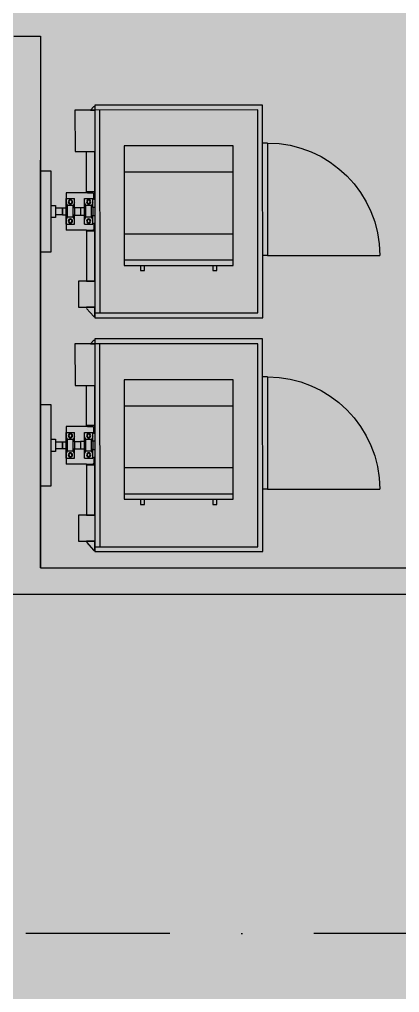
# Model space of a CAD drawing. Header units: centimetres. Extents: x 0 to 1099704, y -139216 to 99734.
# Drawn here: x 855142 to 855357, y 11758 to 12307 of the extents above; entities that cross this region are included whole.
import ezdxf

# ---------------------------------------------------------------- set-up
doc = ezdxf.new("R2010")
doc.units = ezdxf.units.CM
doc.header["$LTSCALE"] = 4
doc.linetypes.add('DASHDOT', pattern=[25.4, 12.7, -6.35, 0, -6.35])
for name, color, linetype in [('0.2', 2, 'Continuous'), ('0.4', 4, 'Continuous'), ('0.6', 6, 'Continuous'), ('B-CORTE', 4, 'DASHDOT')]:
    doc.layers.add(name, color=color, linetype=linetype)

msp = doc.modelspace()

# ---------------------------------------------------------------- hatches: boundary and pattern name
at = {"layer": '0.2', "true_color": 0x000000}
h = msp.add_hatch(dxfattribs=at)
h.set_pattern_fill('EARTH', color=18, scale=20, angle=45)
h.set_pattern_definition([(45, (115.85, 0), (0, 179.605122), [127, -127]), (45, (82.18, 33.68), (0, 179.605122), [127, -127]), (45, (48.5, 67.35), (0, 179.605122), [127, -127]), (135, (48.5, 89.8), (-179.605122, 0), [127, -127]), (135, (82.18, 123.48), (-179.605122, 0), [127, -127]), (135, (115.85, 157.15), (-179.605122, 0), [127, -127])])
h.paths.add_polyline_path([(852233.32, 11131.188), (852370.419, 11181.937), (852095.13, 11280.437), (852232.229, 11331.185), (852229.718, 11791.695), (851298.469, 11791.695), (851033.967, 9721.076), (852240.985, 9725.498)])
h.paths.add_polyline_path([(852224.708, 12710.626), (851415.853, 12710.626), (851298.469, 11791.695), (852229.718, 11791.695)])
h.paths.add_polyline_path([(855243.222, 12013.45), (855243.222, 12064.388), (855227.905, 12064.388), (855227.905, 12013.45)], flags=9)
h.paths.add_polyline_path([(854887.604, 12015.294), (854887.604, 12066.232), (854872.287, 12066.232), (854872.287, 12015.294)], flags=9)
h.paths.add_polyline_path([(856319.334, 12022.734), (856319.334, 12093.183), (856300.954, 12093.183), (856300.954, 12022.734)], flags=9)
h.paths.add_polyline_path([(856253.29, 12022.734), (856253.29, 12093.183), (856234.909, 12093.183), (856234.909, 12022.734)], flags=9)
h = msp.add_hatch(color=18, dxfattribs=at)
h.dxf.hatch_style = 1
h.paths.add_polyline_path([(853733.768, 12513.013), (853693.768, 12513.013), (853693.768, 12488.013), (853708.768, 12488.013), (853708.768, 12498.013), (853733.768, 12498.013)])
h.paths.add_polyline_path([(854753.768, 11998.013), (854743.768, 11998.013), (854743.768, 12213.013), (854933.768, 12213.013), (854933.768, 11998.013), (854923.768, 11998.013), (854923.768, 11983.013), (854948.768, 11983.013), (854958.768, 11983.013), (854958.768, 11998.013), (854948.768, 11998.013), (854948.768, 12213.013), (855138.768, 12213.013), (855138.768, 11998.013), (855128.768, 11998.013), (855128.768, 11983.013), (855153.768, 11983.013), (856023.768, 11983.013), (856023.768, 11998.013), (855153.768, 11998.013), (855153.768, 12298.013), (855138.768, 12298.013), (855138.768, 12228.013), (854933.768, 12228.013), (854743.768, 12228.013), (854743.768, 12298.013), (854728.768, 12298.013), (854728.768, 11998.013), (853708.768, 11998.013), (853708.768, 12328.013), (853701.268, 12328.013), (853693.768, 12328.013), (853693.768, 11983.013), (854743.768, 11983.013), (854753.768, 11983.013)])
h.paths.add_polyline_path([(854821.268, 12513.013), (854743.768, 12513.013), (854703.768, 12513.013), (854703.768, 12498.013), (854728.768, 12498.013), (854821.268, 12498.013)])
h.paths.add_polyline_path([(855178.768, 12513.013), (855138.768, 12513.013), (855061.268, 12513.013), (855061.268, 12498.013), (855153.768, 12498.013), (855178.768, 12498.013)])
h.paths.add_polyline_path([(856683.768, 11998.013), (856683.768, 12048.013), (856668.768, 12048.013), (856668.768, 11998.013), (856298.768, 11998.013), (856298.768, 11983.013), (856353.768, 11983.013), (856353.768, 11791.695), (856368.768, 11791.695), (856368.768, 11983.013), (856668.768, 11983.013), (856668.768, 11885.513), (856683.768, 11885.513)])
h.paths.add_polyline_path([(856683.768, 11685.513), (856668.768, 11685.513), (856668.768, 11588.013), (856368.768, 11588.013), (856368.768, 11598.013), (856353.768, 11598.013), (856353.768, 11573.013), (856683.768, 11573.013)])
h.paths.add_polyline_path([(856368.768, 11791.695), (856353.768, 11791.695), (856353.768, 11718.013), (856368.768, 11718.013)])
h.paths.add_polyline_path([(856088.768, 11724.879), (856063.768, 11724.879), (856063.768, 11709.879), (856073.768, 11709.879), (856073.768, 11179.879), (856023.768, 11179.879), (856023.768, 11164.879), (856088.768, 11164.879)])
h.paths.add_polyline_path([(855843.768, 11179.879), (855793.768, 11179.879), (855793.768, 11709.879), (855963.768, 11709.879), (855963.768, 11724.879), (855778.768, 11724.879), (855768.768, 11724.879), (855768.768, 11709.879), (855778.768, 11709.879), (855778.768, 11179.879), (855703.768, 11179.879), (855703.768, 11164.879), (855793.768, 11164.879), (855843.768, 11164.879)])
h.paths.add_polyline_path([(855303.768, 11179.879), (855228.768, 11179.879), (855228.768, 11709.879), (855608.768, 11709.879), (855608.768, 11717.379), (855608.768, 11724.879), (855213.768, 11724.879), (855203.768, 11724.879), (855203.768, 11709.879), (855213.768, 11709.879), (855213.768, 11179.879), (855178.768, 11179.879), (855178.768, 11164.879), (855228.768, 11164.879), (855303.768, 11164.879)])
h.paths.add_polyline_path([(854998.768, 11179.879), (854963.768, 11179.879), (854963.768, 11709.879), (855103.768, 11709.879), (855103.768, 11724.879), (854948.768, 11724.879), (854938.768, 11724.879), (854938.768, 11709.879), (854948.768, 11709.879), (854948.768, 11179.879), (854898.768, 11179.879), (854898.768, 11164.879), (854963.768, 11164.879), (854998.768, 11164.879)])
h.paths.add_polyline_path([(854718.768, 11179.879), (854668.768, 11179.879), (854668.768, 11709.879), (854838.768, 11709.879), (854838.768, 11724.879), (854653.768, 11724.879), (854643.768, 11724.879), (854643.768, 11709.879), (854653.768, 11709.879), (854653.768, 11179.879), (854563.768, 11179.879), (854563.768, 11164.879), (854668.768, 11164.879), (854718.768, 11164.879)])
h.paths.add_polyline_path([(854363.768, 11179.879), (854273.768, 11179.879), (854273.768, 11709.879), (854543.768, 11709.879), (854543.768, 11724.879), (854258.768, 11724.879), (854248.768, 11724.879), (854248.768, 11709.879), (854258.768, 11709.879), (854258.768, 11179.879), (854133.768, 11179.879), (854133.768, 11164.879), (854273.768, 11164.879), (854363.768, 11164.879)])
h.paths.add_polyline_path([(853833.768, 11179.879), (853708.768, 11179.879), (853708.768, 11709.879), (854088.768, 11709.879), (854088.768, 11717.379), (854088.768, 11724.879), (853693.768, 11724.879), (853693.768, 11164.879), (853833.768, 11164.879)])
h.paths.add_polyline_path([(853751.971, 10290.21), (853659.471, 10290.21), (853659.471, 10870.21), (853669.471, 10870.21), (853669.471, 10885.21), (853644.471, 10885.21), (853644.471, 10605.21), (853634.471, 10605.21), (853634.471, 10590.21), (853644.471, 10590.21), (853644.471, 10290.21), (853444.471, 10290.21), (853444.471, 10590.21), (853544.471, 10590.21), (853544.471, 10605.21), (853429.471, 10605.21), (853429.471, 10275.21), (853659.471, 10275.21), (853751.971, 10275.21)])
h.paths.add_polyline_path([(854259.471, 10870.21), (854269.471, 10870.21), (854269.471, 10885.21), (854244.471, 10885.21), (854114.471, 10885.21), (854114.471, 10870.21), (854244.471, 10870.21), (854244.471, 10290.21), (854151.971, 10290.21), (854151.971, 10275.21), (854259.471, 10275.21), (854329.471, 10275.21), (854329.471, 10290.21), (854259.471, 10290.21)])
h.paths.add_polyline_path([(853914.471, 10885.21), (853769.471, 10885.21), (853769.471, 10870.21), (853914.471, 10870.21)])
h.paths.add_polyline_path([(854564.471, 10885.21), (854369.471, 10885.21), (854369.471, 10870.21), (854564.471, 10870.21)])
h.paths.add_polyline_path([(854609.471, 10290.21), (854529.471, 10290.21), (854529.471, 10275.21), (854609.471, 10275.21)])
h.paths.add_polyline_path([(855414.471, 10290.21), (855274.471, 10290.21), (855274.471, 10870.21), (855284.471, 10870.21), (855284.471, 10885.21), (855259.471, 10885.21), (855064.471, 10885.21), (855064.471, 10870.21), (855259.471, 10870.21), (855259.471, 10290.21), (854909.471, 10290.21), (854909.471, 10275.21), (855274.471, 10275.21), (855414.471, 10275.21)])
h.paths.add_polyline_path([(855809.471, 10870.21), (855819.471, 10870.21), (855819.471, 10885.21), (855794.471, 10885.21), (855384.471, 10885.21), (855384.471, 10870.21), (855794.471, 10870.21), (855794.471, 10290.21), (855654.471, 10290.21), (855654.471, 10275.21), (855809.471, 10275.21), (855919.471, 10275.21), (855919.471, 10290.21), (855809.471, 10290.21)])
h.paths.add_polyline_path([(856144.471, 10885.21), (855919.471, 10885.21), (855919.471, 10870.21), (856129.471, 10870.21), (856129.471, 10290.21), (856019.471, 10290.21), (856019.471, 10275.21), (856144.471, 10275.21)])
h.paths.add_polyline_path([(853126.768, 12268.013), (853126.768, 12498.013), (853316.768, 12498.013), (853316.768, 12268.013)], flags=16)
h.paths.add_polyline_path([(853261.268, 12259.513), (853261.268, 12263.513), (853259.768, 12263.513), (853259.768, 12263.313), (853261.068, 12263.313), (853261.068, 12259.713), (853214.468, 12259.713), (853214.468, 12263.313), (853215.768, 12263.313), (853215.768, 12263.513), (853214.268, 12263.513), (853214.268, 12259.513)])
h.paths.add_polyline_path([(853309.268, 12266.513), (853309.268, 12268.013), (853216.268, 12268.013), (853216.268, 12266.513)], flags=0)
h.paths.add_polyline_path([(853157.268, 12268.013), (853309.268, 12268.013), (853309.268, 12259.013), (853307.768, 12259.013), (853307.768, 12258.813), (853309.068, 12258.813), (853309.068, 12253.213), (853259.468, 12253.213), (853259.468, 12258.813), (853260.768, 12258.813), (853260.768, 12259.013), (853259.268, 12259.013), (853259.268, 12253.013), (853331.768, 12253.013), (853331.768, 12513.013), (853111.768, 12513.013), (853111.768, 12253.013), (853157.268, 12253.013), (853157.268, 12259.013)])
h.paths.add_polyline_path([(856153.768, 12488.013), (856168.768, 12488.013), (856168.768, 12498.013), (856668.768, 12498.013), (856668.768, 12448.013), (856683.768, 12448.013), (856683.768, 12513.013), (856153.768, 12513.013), (856128.768, 12513.013), (856128.768, 12498.013), (856153.768, 12498.013)])
at = {"layer": '0.4', "true_color": 0xf8f3ec}
h = msp.add_hatch(color=7, dxfattribs=at)
h.dxf.hatch_style = 1
h.paths.add_polyline_path([(865654.487, 6328.003), (865654.487, 15549.552), (844265.68, 15549.552), (844265.68, 6328.003)])

# ---------------------------------------------------------------- linework, layer by layer
at = {"layer": '0.2', "extrusion": (5.38633e-14, 4.43018e-18, -1)}
for p, q in [((855184.494, 12256.299), (855173.33, 12256.297)), ((855173.33, 12256.297), (855173.334, 12232.867)), ((855182.114, 12256.299), (855183.91, 12258.321)), ((855182.114, 12256.299), (855184.494, 12256.299)), ((855183.91, 12258.321), (855184.494, 12258.321)), ((855279.318, 12259.071), (855184.494, 12259.056)), ((855184.494, 12259.056), (855184.494, 12256.299)), ((855184.494, 12258.321), (855184.494, 12256.299)), ((855276.561, 12256.314), (855184.494, 12256.299)), ((855184.494, 12256.299), (855184.498, 12232.869)), ((855187.251, 12256.3), (855187.269, 12141.813)), ((855276.58, 12141.827), (855276.561, 12256.314)), ((855279.337, 12139.071), (855279.318, 12259.071)), ((855262.69, 12236.08), (855201.128, 12236.07)), ((855201.128, 12236.07), (855201.139, 12168.628)), ((855262.701, 12168.638), (855262.69, 12236.08)), ((855282.078, 12237.663), (855279.321, 12237.663)), ((855282.078, 12237.663), (855282.088, 12174.264)), ((855173.334, 12232.867), (855184.498, 12232.869)), ((855179.83, 12232.868), (855184.498, 12232.869)), ((855179.834, 12210.213), (855179.83, 12232.868)), ((855184.502, 12209.622), (855184.498, 12232.869)), ((855184.498, 12232.869), (855184.513, 12139.056)), ((855153.765, 12222.022), (855159.737, 12222.023)), ((855153.772, 12176.08), (855153.765, 12222.022)), ((855159.737, 12222.023), (855159.745, 12176.081)), ((855201.131, 12221.369), (855262.693, 12221.379)), ((855180.418, 12209.622), (855168.422, 12209.62)), ((855168.422, 12209.62), (855168.424, 12200.891)), ((855184.502, 12210.214), (855179.834, 12210.213)), ((855180.418, 12209.63), (855183.335, 12209.63)), ((855183.919, 12206.13), (855183.918, 12209.047)), ((855184.502, 12210.214), (855184.502, 12205.546)), ((855159.74, 12202.497), (855162.313, 12202.498)), ((855162.313, 12202.498), (855162.314, 12195.606)), ((855168.423, 12206.312), (855173.017, 12206.313)), ((855168.425, 12191.794), (855168.423, 12206.312)), ((855168.423, 12203.831), (855169.158, 12202.361)), ((855172.282, 12202.362), (855169.158, 12202.361)), ((855169.159, 12195.745), (855169.158, 12202.361)), ((855173.017, 12203.832), (855172.282, 12202.362)), ((855172.284, 12195.746), (855172.282, 12202.362)), ((855173.018, 12201.167), (855173.017, 12206.313)), ((855178.76, 12206.314), (855183.354, 12206.314)), ((855178.762, 12191.796), (855178.76, 12206.314)), ((855178.76, 12203.833), (855179.495, 12202.363)), ((855182.619, 12202.363), (855179.495, 12202.363)), ((855179.496, 12195.747), (855179.495, 12202.363)), ((855183.354, 12203.833), (855182.619, 12202.363)), ((855182.62, 12195.748), (855182.619, 12202.363)), ((855183.355, 12201.444), (855182.619, 12201.444)), ((855183.355, 12201.444), (855183.354, 12206.314)), ((855184.503, 12201.353), (855183.532, 12201.353)), ((855166.131, 12200.858), (855162.313, 12200.858)), ((855162.314, 12197.247), (855166.132, 12197.247)), ((855166.131, 12200.858), (855166.132, 12197.247)), ((855166.301, 12200.776), (855166.131, 12200.775)), ((855166.132, 12197.33), (855166.302, 12197.33)), ((855168.424, 12200.891), (855166.301, 12200.89)), ((855166.301, 12200.89), (855166.302, 12197.215)), ((855166.302, 12197.215), (855168.424, 12197.215)), ((855168.424, 12197.215), (855168.426, 12188.486)), ((855173.018, 12201.167), (855172.283, 12201.167)), ((855173.018, 12196.94), (855172.283, 12196.94)), ((855173.019, 12191.795), (855173.018, 12196.94)), ((855176.528, 12201.113), (855173.167, 12201.112)), ((855173.168, 12196.996), (855176.528, 12196.996)), ((855173.221, 12197.124), (855173.22, 12200.983)), ((855176.528, 12201.122), (855176.528, 12196.987)), ((855178.76, 12201.122), (855176.528, 12201.122)), ((855176.528, 12196.987), (855178.761, 12196.987)), ((855183.355, 12196.667), (855182.62, 12196.666)), ((855183.356, 12191.797), (855183.355, 12196.667)), ((855183.533, 12196.758), (855184.504, 12196.759)), ((855183.557, 12200.985), (855183.557, 12201.261)), ((855183.557, 12197.126), (855183.557, 12200.985)), ((855183.557, 12196.85), (855183.557, 12197.126)), ((855162.314, 12195.606), (855159.741, 12195.606)), ((855168.425, 12194.275), (855169.159, 12195.745)), ((855168.425, 12191.794), (855173.019, 12191.795)), ((855172.284, 12195.746), (855169.159, 12195.745)), ((855173.019, 12194.276), (855172.284, 12195.746)), ((855178.762, 12194.277), (855179.496, 12195.747)), ((855178.762, 12191.796), (855183.356, 12191.797)), ((855182.62, 12195.748), (855179.496, 12195.747)), ((855183.356, 12194.278), (855182.62, 12195.748)), ((855183.921, 12191.982), (855183.922, 12189.064)), ((855184.505, 12187.898), (855184.505, 12192.565)), ((855179.838, 12188.488), (855168.426, 12188.486)), ((855179.838, 12188.488), (855180.421, 12188.48)), ((855184.505, 12187.898), (855179.838, 12187.897)), ((855179.838, 12187.897), (855179.842, 12159.683)), ((855180.421, 12188.48), (855183.338, 12188.481)), ((855184.51, 12159.684), (855184.505, 12188.489)), ((855201.137, 12186.453), (855262.699, 12186.463)), ((855159.745, 12176.081), (855153.772, 12176.08)), ((855282.088, 12174.264), (855279.331, 12174.263)), ((855282.088, 12174.264), (855345.488, 12174.274)), ((855201.139, 12171.752), (855262.701, 12171.762)), ((855201.139, 12168.628), (855262.701, 12168.638)), ((855210.328, 12168.629), (855210.328, 12165.735)), ((855212.662, 12165.735), (855212.662, 12168.629)), ((855251.179, 12168.636), (855251.18, 12165.741)), ((855253.514, 12165.742), (855253.513, 12168.636)), ((855210.328, 12165.735), (855212.662, 12165.735)), ((855251.18, 12165.741), (855253.514, 12165.742)), ((855184.51, 12159.684), (855175.322, 12159.682)), ((855175.322, 12159.682), (855175.324, 12144.981)), ((855179.842, 12159.683), (855184.51, 12159.684)), ((855175.324, 12144.981), (855184.512, 12144.982)), ((855184.512, 12144.982), (855179.845, 12144.981)), ((855179.845, 12144.384), (855183.93, 12139.791)), ((855184.513, 12139.791), (855184.512, 12144.982)), ((855184.513, 12141.812), (855276.58, 12141.827)), ((855183.93, 12139.791), (855184.513, 12139.791)), ((855184.513, 12139.056), (855279.337, 12139.071)), ((855182.114, 12124.33), (855183.91, 12126.351)), ((855183.91, 12126.351), (855184.494, 12126.351)), ((855279.318, 12127.102), (855184.494, 12127.087)), ((855184.494, 12127.087), (855184.494, 12124.33)), ((855184.494, 12126.351), (855184.494, 12124.33)), ((855279.337, 12007.102), (855279.318, 12127.102)), ((855184.494, 12124.33), (855173.33, 12124.328)), ((855173.33, 12124.328), (855173.334, 12100.898)), ((855182.114, 12124.33), (855184.494, 12124.33)), ((855276.561, 12124.345), (855184.494, 12124.33)), ((855184.494, 12124.33), (855184.498, 12100.9)), ((855187.251, 12124.33), (855187.269, 12009.843)), ((855276.58, 12009.858), (855276.561, 12124.345)), ((855262.69, 12104.111), (855201.128, 12104.101)), ((855201.128, 12104.101), (855201.139, 12036.658)), ((855262.701, 12036.668), (855262.69, 12104.111)), ((855282.078, 12105.694), (855279.321, 12105.694)), ((855282.078, 12105.694), (855282.088, 12042.295)), ((855173.334, 12100.898), (855184.498, 12100.9)), ((855179.83, 12100.899), (855184.498, 12100.9)), ((855179.834, 12078.244), (855179.83, 12100.899)), ((855184.502, 12077.653), (855184.498, 12100.9)), ((855184.498, 12100.9), (855184.513, 12007.087)), ((855153.765, 12090.052), (855159.737, 12090.053)), ((855153.772, 12044.111), (855153.765, 12090.052)), ((855159.737, 12090.053), (855159.745, 12044.112)), ((855201.131, 12089.4), (855262.693, 12089.41)), ((855180.418, 12077.652), (855168.422, 12077.65)), ((855168.422, 12077.65), (855168.424, 12068.922)), ((855184.502, 12078.245), (855179.834, 12078.244)), ((855180.418, 12077.661), (855183.335, 12077.661)), ((855183.919, 12074.16), (855183.918, 12077.078)), ((855184.502, 12078.245), (855184.502, 12073.577)), ((855159.74, 12070.528), (855162.313, 12070.529)), ((855162.313, 12070.529), (855162.314, 12063.637)), ((855168.423, 12074.343), (855173.017, 12074.343)), ((855168.425, 12059.825), (855168.423, 12074.343)), ((855168.423, 12071.862), (855169.158, 12070.392)), ((855172.282, 12070.392), (855169.158, 12070.392)), ((855169.159, 12063.776), (855169.158, 12070.392)), ((855173.017, 12071.863), (855172.282, 12070.392)), ((855172.284, 12063.777), (855172.282, 12070.392)), ((855173.018, 12069.198), (855173.017, 12074.343)), ((855178.76, 12074.344), (855183.354, 12074.345)), ((855178.762, 12059.827), (855178.76, 12074.344)), ((855178.76, 12071.864), (855179.495, 12070.394)), ((855182.619, 12070.394), (855179.495, 12070.394)), ((855179.496, 12063.778), (855179.495, 12070.394)), ((855183.354, 12071.864), (855182.619, 12070.394)), ((855182.62, 12063.778), (855182.619, 12070.394)), ((855183.355, 12069.475), (855183.354, 12074.345)), ((855166.131, 12068.889), (855162.313, 12068.888)), ((855162.314, 12065.277), (855166.132, 12065.278)), ((855166.131, 12068.889), (855166.132, 12065.278)), ((855166.301, 12068.806), (855166.131, 12068.806)), ((855166.132, 12065.361), (855166.302, 12065.361)), ((855168.424, 12068.922), (855166.301, 12068.921)), ((855166.301, 12068.921), (855166.302, 12065.246)), ((855166.302, 12065.246), (855168.424, 12065.246)), ((855168.424, 12065.246), (855168.426, 12056.517)), ((855173.018, 12069.198), (855172.283, 12069.198)), ((855173.018, 12064.971), (855172.283, 12064.971)), ((855173.019, 12059.826), (855173.018, 12064.971)), ((855176.528, 12069.143), (855173.167, 12069.143)), ((855173.168, 12065.026), (855176.528, 12065.027)), ((855173.221, 12065.155), (855173.22, 12069.014)), ((855176.528, 12069.153), (855176.528, 12065.018)), ((855178.76, 12069.153), (855176.528, 12069.153)), ((855176.528, 12065.018), (855178.761, 12065.018)), ((855183.355, 12069.475), (855182.619, 12069.475)), ((855183.355, 12064.697), (855182.62, 12064.697)), ((855183.356, 12059.828), (855183.355, 12064.697)), ((855184.503, 12069.384), (855183.532, 12069.383)), ((855183.533, 12064.789), (855184.504, 12064.789)), ((855183.557, 12069.016), (855183.557, 12069.292)), ((855183.557, 12065.157), (855183.557, 12069.016)), ((855183.557, 12064.881), (855183.557, 12065.157)), ((855162.314, 12063.637), (855159.741, 12063.637)), ((855168.425, 12062.306), (855169.159, 12063.776)), ((855168.425, 12059.825), (855173.019, 12059.826)), ((855172.284, 12063.777), (855169.159, 12063.776)), ((855173.019, 12062.307), (855172.284, 12063.777)), ((855178.762, 12062.308), (855179.496, 12063.778)), ((855178.762, 12059.827), (855183.356, 12059.828)), ((855182.62, 12063.778), (855179.496, 12063.778)), ((855183.356, 12062.308), (855182.62, 12063.778)), ((855183.921, 12060.012), (855183.922, 12057.095)), ((855184.505, 12055.928), (855184.505, 12060.596)), ((855179.838, 12056.519), (855168.426, 12056.517)), ((855179.838, 12056.519), (855180.421, 12056.511)), ((855179.838, 12055.928), (855179.842, 12027.714)), ((855184.505, 12055.928), (855179.838, 12055.928)), ((855180.421, 12056.511), (855183.338, 12056.512)), ((855184.51, 12027.714), (855184.505, 12056.52)), ((855201.137, 12054.484), (855262.699, 12054.494)), ((855159.745, 12044.112), (855153.772, 12044.111)), ((855282.088, 12042.295), (855279.331, 12042.294)), ((855282.088, 12042.295), (855345.488, 12042.305)), ((855201.139, 12039.782), (855262.701, 12039.793)), ((855201.139, 12036.658), (855262.701, 12036.668)), ((855210.328, 12036.66), (855210.328, 12033.766)), ((855212.662, 12033.766), (855212.662, 12036.66)), ((855251.179, 12036.667), (855251.18, 12033.772)), ((855253.514, 12033.773), (855253.513, 12036.667)), ((855210.328, 12033.766), (855212.662, 12033.766)), ((855251.18, 12033.772), (855253.514, 12033.773)), ((855184.51, 12027.714), (855175.322, 12027.713)), ((855175.322, 12027.713), (855175.324, 12013.012)), ((855179.842, 12027.714), (855184.51, 12027.714)), ((855175.324, 12013.012), (855184.512, 12013.013)), ((855184.512, 12013.013), (855179.845, 12013.012)), ((855179.845, 12012.415), (855183.93, 12007.821)), ((855184.513, 12007.822), (855184.512, 12013.013)), ((855184.513, 12009.843), (855276.58, 12009.858)), ((855183.93, 12007.821), (855184.513, 12007.822)), ((855184.513, 12007.087), (855279.337, 12007.102))]:
    msp.add_line(p, q, dxfattribs=at)
at = {"layer": '0.2', "extrusion": (5.38633e-14, 4.43018e-18, -1), "elevation": 0}
for points in [[(-855170.166, 12205.435), (-855169.611, 12204.474), (-855170.166, 12203.514), (-855171.275, 12203.514), (-855171.829, 12204.475), (-855171.274, 12205.435)], [(-855180.502, 12205.436), (-855179.948, 12204.476), (-855180.503, 12203.516), (-855181.611, 12203.516), (-855182.166, 12204.476), (-855181.611, 12205.437)], [(-855170.167, 12194.592), (-855169.613, 12193.632), (-855170.168, 12192.672), (-855171.276, 12192.672), (-855171.831, 12193.632), (-855171.276, 12194.593)], [(-855180.504, 12194.594), (-855179.95, 12193.634), (-855180.505, 12192.674), (-855181.613, 12192.674), (-855182.167, 12193.634), (-855181.613, 12194.594)], [(-855170.166, 12073.465), (-855169.611, 12072.505), (-855170.166, 12071.545), (-855171.275, 12071.545), (-855171.829, 12072.506), (-855171.274, 12073.466)], [(-855180.502, 12073.467), (-855179.948, 12072.507), (-855180.503, 12071.547), (-855181.611, 12071.547), (-855182.166, 12072.507), (-855181.611, 12073.467)], [(-855170.167, 12062.623), (-855169.613, 12061.663), (-855170.168, 12060.703), (-855171.276, 12060.703), (-855171.831, 12061.663), (-855171.276, 12062.623)], [(-855180.504, 12062.625), (-855179.95, 12061.665), (-855180.505, 12060.705), (-855181.613, 12060.705), (-855182.167, 12061.665), (-855181.613, 12062.625)]]:
    msp.add_lwpolyline(points, close=True, dxfattribs=at)
at = {"layer": '0.2', "extrusion": (5.38633e-14, 4.43018e-18, -1)}
for centre, radius in [((-855170.72, 12204.475, 0), 1.213), ((-855170.72, 12204.475, 0), 0.96), ((-855181.057, 12204.476, 0), 1.213), ((-855181.057, 12204.476, 0), 0.96), ((-855170.722, 12193.632, 0), 1.213), ((-855170.722, 12193.632, 0), 0.96), ((-855181.059, 12193.634, 0), 1.213), ((-855181.059, 12193.634, 0), 0.96), ((-855170.72, 12072.505, 0), 1.213), ((-855170.72, 12072.505, 0), 0.96), ((-855181.057, 12072.507, 0), 1.213), ((-855181.057, 12072.507, 0), 0.96), ((-855170.722, 12061.663, 0), 1.213), ((-855170.722, 12061.663, 0), 0.96), ((-855181.059, 12061.665, 0), 1.213), ((-855181.059, 12061.665, 0), 0.96)]:
    msp.add_circle(centre, radius, dxfattribs=at)
for centre, radius, start, end in [((-855282.088, 12174.264, 0), 63.4, 89.99057, 179.99057), ((-855180.417, 12210.213, 0), 0.583, 269.99057, 359.99057), ((-855183.335, 12209.047, 0), 0.583, 89.99057, 179.99057), ((-855183.373, 12201.261, 0), 0.184, 89.99057, 179.99057), ((-855184.502, 12206.13, 0), 0.583, 269.99057, 359.99057), ((-855173.036, 12200.983, 0), 0.184, 89.99057, 179.99057), ((-855173.037, 12197.124, 0), 0.184, 179.99057, 269.99057), ((-855183.374, 12196.85, 0), 0.184, 179.99057, 269.99057), ((-855184.505, 12191.982, 0), 0.583, 359.99057, 89.99057), ((-855180.421, 12187.897, 0), 0.583, 359.99057, 89.99057), ((-855183.338, 12189.064, 0), 0.583, 179.99057, 269.99057), ((-855282.088, 12042.295, 0), 63.4, 89.99057, 179.99057), ((-855180.417, 12078.244, 0), 0.583, 269.99057, 359.99057), ((-855183.335, 12077.078, 0), 0.583, 89.99057, 179.99057), ((-855184.502, 12074.16, 0), 0.583, 269.99057, 359.99057), ((-855173.036, 12069.014, 0), 0.184, 89.99057, 179.99057), ((-855173.037, 12065.155, 0), 0.184, 179.99057, 269.99057), ((-855183.373, 12069.292, 0), 0.184, 89.99057, 179.99057), ((-855183.374, 12064.881, 0), 0.184, 179.99057, 269.99057), ((-855184.505, 12060.013, 0), 0.583, 359.99057, 89.99057), ((-855180.421, 12055.928, 0), 0.583, 359.99057, 89.99057), ((-855183.338, 12057.095, 0), 0.583, 179.99057, 269.99057)]:
    msp.add_arc(centre, radius, start, end, dxfattribs=at)
at = {"layer": '0.6'}
msp.add_line((855138.768, 12298.013), (855153.768, 12298.013), dxfattribs=at)
for points in [[(855153.768, 12298.013), (855153.768, 11998.013), (856023.768, 11998.013)], [(855153.768, 11998.013), (855153.768, 12228.013)], [(855128.768, 11983.013), (855153.768, 11983.013)], [(855138.768, 11983.013), (856023.768, 11983.013)]]:
    msp.add_lwpolyline(points, dxfattribs=at)
at = {"layer": 'B-CORTE', "ltscale": 1.6}
msp.add_line((857666.746, 11791.695), (851172.306, 11791.695), dxfattribs=at)

doc.saveas('drawing.dxf')
